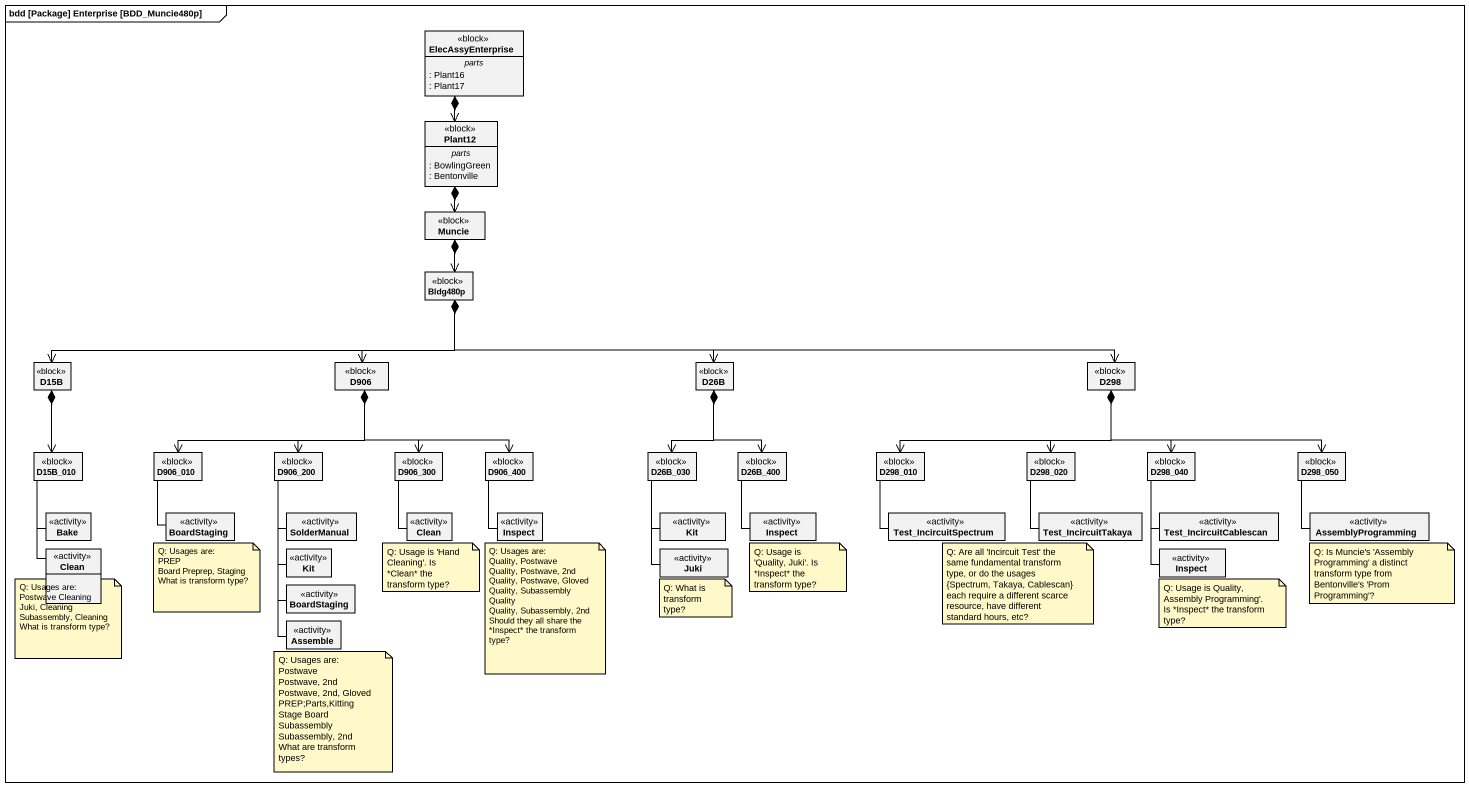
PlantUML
@startuml
mainframe bdd [Package] Enterprise [BDD_Muncie480p]
hide circle
hide empty members
class ElecAssyEnterprise <<block>> {
  -- parts --
  : Plant16
  : Plant17
}
class Plant12 <<block>> {
  -- parts --
  : BowlingGreen
  : Bentonville
}
class Muncie <<block>>
class Bldg480p <<block>>
class D15B <<block>>
class D906 <<block>>
class D26B <<block>>
class D298 <<block>>
class D15B_010 <<block>>
class D906_010 <<block>>
class D906_200 <<block>>
class D906_300 <<block>>
class D906_400 <<block>>
class D26B_030 <<block>>
class D26B_400 <<block>>
class D298_010 <<block>>
class D298_020 <<block>>
class D298_040 <<block>>
class D298_050 <<block>>
class Bake <<activity>>
class BoardStaging <<activity>>
class SolderManual <<activity>>
class Clean <<activity>>
class Inspect <<activity>>
class Kit <<activity>>
class "Inspect" as Inspect_2 <<activity>>
class Test_IncircuitSpectrum <<activity>>
class Test_IncircuitTakaya <<activity>>
class Test_IncircuitCablescan <<activity>>
class AssemblyProgramming <<activity>>
class "Clean" as Clean_2 <<activity>>
class "Kit" as Kit_2 <<activity>>
class Juki <<activity>>
class "Inspect" as Inspect_3 <<activity>>
class "BoardStaging" as BoardStaging_2 <<activity>>
class Assemble <<activity>>
Plant12 <-up-* ElecAssyEnterprise
Muncie <-up-* Plant12
Bldg480p <-up-* Muncie
D15B <-right-* Bldg480p
D906 <-up-* Bldg480p
D26B <-left-* Bldg480p
D298 <-left-* Bldg480p
D15B_010 <-up-* D15B
D15B_010 -- Bake
D15B_010 -- Clean_2
D906_010 <-right-* D906
D906_010 -- BoardStaging
D906_200 <-up-* D906
D906_200 -- SolderManual
D906_200 -- Kit_2
D906_200 -- BoardStaging_2
D906_200 -- Assemble
D906_300 <-up-* D906
D906_300 -- Clean
D906_400 <-up-* D906
D906_400 -- Inspect
D26B_030 <-up-* D26B
D26B_030 -- Kit
D26B_030 -- Juki
D26B_400 <-up-* D26B
D26B_400 -- Inspect_2
D298_010 <-right-* D298
D298_010 -- Test_IncircuitSpectrum
D298_020 <-up-* D298
D298_020 -- Test_IncircuitTakaya
D298_040 <-up-* D298
D298_040 -- Test_IncircuitCablescan
D298_040 -- Inspect_3
D298_050 <-left-* D298
D298_050 -- AssemblyProgramming
note as N1
  Q: Usages are:
  PREP
  Board Preprep, Staging
  What is transform type?
end note
note as N2
  Q: Usage is 'Hand Cleaning'. Is *Clean* the transform type?
end note
note as N3
  Q: Usages are:
  Quality, Postwave
  Quality, Postwave, 2nd
  Quality, Postwave, Gloved
  Quality, Subassembly
  Quality
  Quality, Subassembly, 2nd
  Should they all share the *Inspect* the transform type?
end note
note as N4
  Q: Usage is 'Quality, Juki'. Is *Inspect* the transform type?
end note
note as N5
  Q: Are all 'Incircuit Test' the same fundamental transform type, or do the usages {Spectrum, Takaya, Cablescan} each require a different scarce resource, have different standard hours, etc?
end note
note as N6
  Q: Is Muncie's 'Assembly Programming' a distinct transform type from Bentonville's 'Prom Programming'?
end note
note as N7
  Q: Usages are:
  Postwave Cleaning
  Juki, Cleaning
  Subassembly, Cleaning
  What is transform type?
end note
note as N8
  Q: What is transform type?
end note
note as N9
  Q: Usage is Quality, Assembly Programming'. Is *Inspect* the transform type?
end note
note as N10
  Q: Usages are:
  Postwave
  Postwave, 2nd
  Postwave, 2nd, Gloved
  PREP;Parts,Kitting
  Stage Board
  Subassembly
  Subassembly, 2nd
  What are transform types?
end note
@enduml
